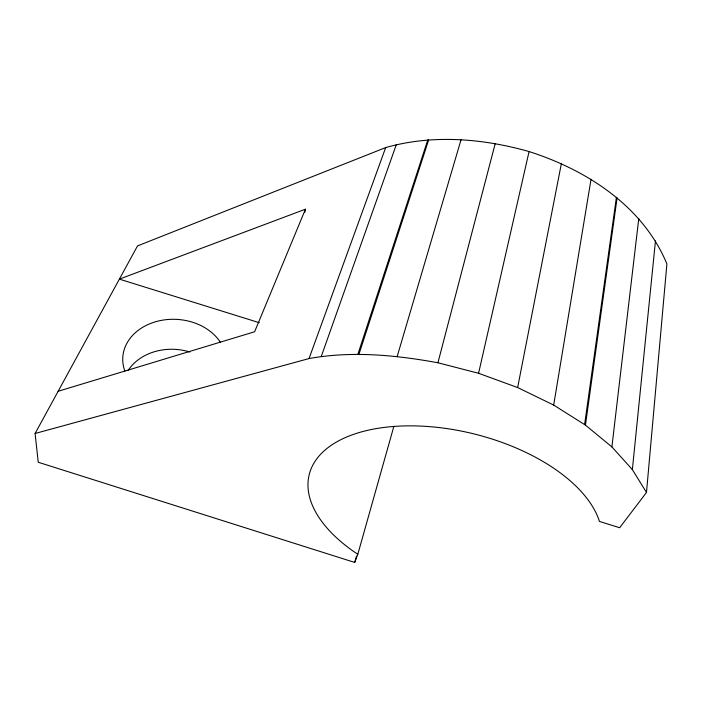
<?xml version="1.0" encoding="UTF-8"?>
<svg xmlns="http://www.w3.org/2000/svg" width="702" height="702" viewBox="0 0 702 702"><rect width="100%" height="100%" fill="white"/><g stroke="black" fill="none" stroke-linecap="round" stroke-linejoin="round"><path stroke-width="1.05" d="M357.809 554.282A150.149 79.124 13.9 0 1 382.406 427.65A150.149 79.124 13.9 0 1 599.447 521.419L619.647 527.755L646.489 492.453L666.9 263.952C643.146 206.283 586.53 169.884 529.071 151.562C482.713 138.434 432.458 134.257 385.688 147.578L137.522 245.911L35.1 433.485L38.233 462.241L354.721 562.434L357.809 554.282L393.734 426.825M646.489 492.453L632.37 469.62L655.466 240.918M632.37 469.62L611.898 446.911L638.767 218.612M584.608 424.587L616.417 197.315M611.898 446.911L585.442 425.122L617.102 197.806M585.442 425.122L553.685 405.072L591.049 179.247M304.835 212.39L305.449 209.187L119.384 279.133L259.301 322.709M553.685 405.072L517.646 387.557L561.372 163.645M517.646 387.557L478.58 373.271L529.071 151.562M35.1 433.485L309.029 358.564C351.684 350.798 395.577 355.019 437.925 362.767L495.252 143.462M354.721 562.434L356.502 556.116M397.209 356.379L461.1 139.566M358.933 354.308L428.659 139.935M357.897 354.256L427.781 139.944M321.323 356.318L396.384 144.454M309.029 358.564L385.688 147.578M305.449 209.187L254.615 331.765L58.143 391.277M437.925 362.767L478.58 373.271M128.115 370.48A50.009 40.453 2.5 0 1 189.777 352.009M124.877 371.112A51.834 41.093 3.2 0 1 155.142 321.885A51.834 41.093 3.2 0 1 220.533 342.479"/></g></svg>
